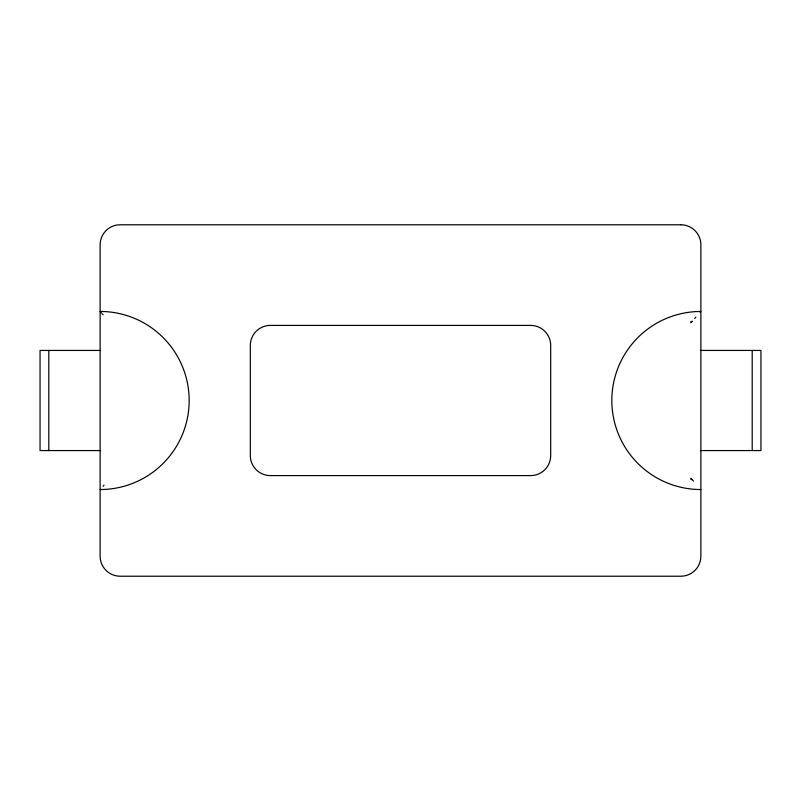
<?xml version="1.0" encoding="UTF-8"?>
<svg xmlns="http://www.w3.org/2000/svg" width="801" height="801" viewBox="0 0 801 801"><rect width="100%" height="100%" fill="white"/><g stroke="black" fill="none" stroke-linecap="round" stroke-linejoin="round"><path stroke-width="1.2" d="M692.244 321.301L690.953 322.773L690.953 321.471L692.094 321.471M694.747 318.448L695.909 317.116M700.124 312.32L700.875 311.459A89.041 89.041 0 0 0 611.834 400.5A89.041 89.041 0 0 0 700.875 489.541L700.795 489.441M100.215 489.441L100.125 489.541A89.041 89.041 0 0 0 189.166 400.5A89.041 89.041 0 0 0 100.125 311.459L100.215 311.559M103.059 486.227L104.04 485.106M100.666 350.438L40.05 350.438L40.05 450.562L100.666 450.562M700.334 350.438L760.95 350.438L760.95 450.562L700.334 450.562M692.094 479.529L690.953 479.529L690.953 478.227L693.516 481.151M100.886 312.32L101.467 312.981M102.198 313.802L103.059 314.773M752.199 350.438L752.199 450.562M48.801 350.438L48.801 450.562M680.85 224.781L120.15 224.781A20.025 20.025 0 0 0 100.125 244.806L100.125 556.194A20.025 20.025 0 0 0 120.15 576.219L680.85 576.219A20.025 20.025 0 0 0 700.875 556.194L700.875 244.806A20.025 20.025 0 0 0 680.85 224.781M530.663 325.406L270.337 325.406A20.025 20.025 0 0 0 250.312 345.431L250.312 455.569A20.025 20.025 0 0 0 270.337 475.594L530.663 475.594A20.025 20.025 0 0 0 550.688 455.569L550.688 345.431A20.025 20.025 0 0 0 530.663 325.406"/></g></svg>
